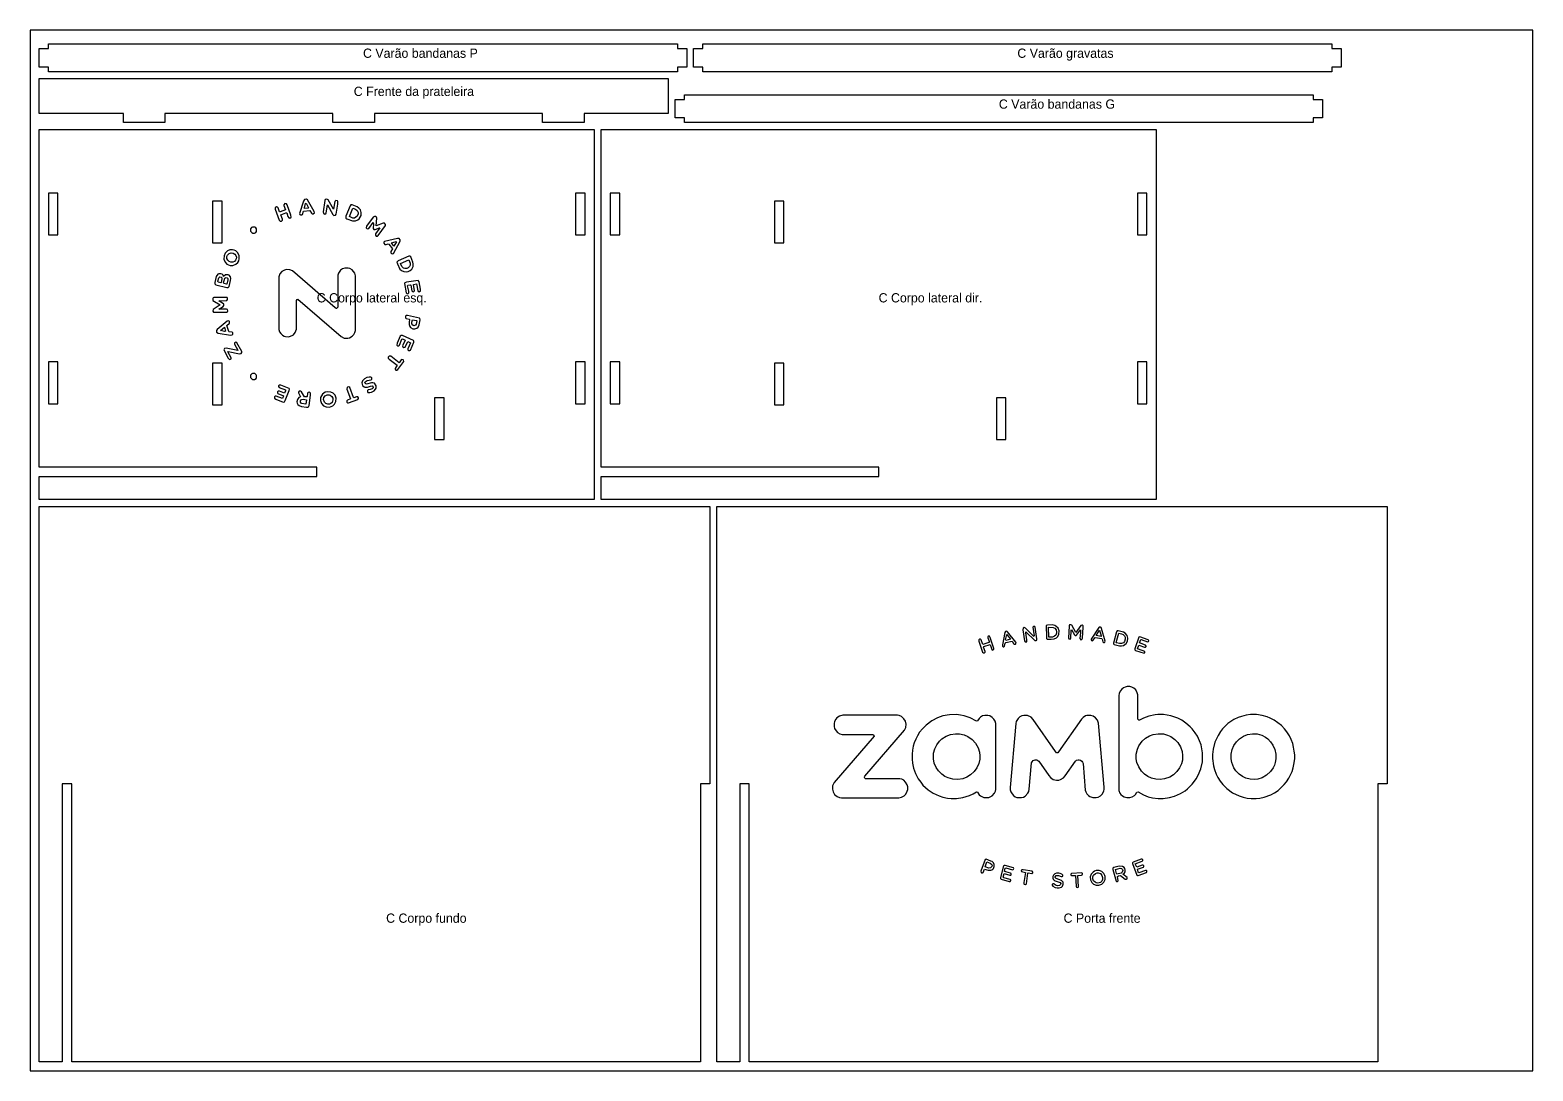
# Model space of a CAD drawing. Header units: millimetres. Extents: x 0 to 4200, y 0 to 900.
# Drawn here: x 0 to 1300, y 0 to 900 of the extents above; entities that cross this region are included whole.
import ezdxf

# ---------------------------------------------------------------- set-up
doc = ezdxf.new("R2010")
doc.units = ezdxf.units.MM
for name, color, linetype in [('CORTE_EXTERNO', 1, 'Continuous'), ('CORTE_INTERNO', 5, 'Continuous'), ('ETIQUETAS_NAO_CORTAR', 8, 'Continuous'), ('GRAVACAO', 3, 'Continuous'), ('MESA_NAO_CORTAR', 8, 'Continuous')]:
    doc.layers.add(name, color=color, linetype=linetype)

msp = doc.modelspace()

# ---------------------------------------------------------------- linework, layer by layer
at = {"layer": 'CORTE_EXTERNO'}
for points in [[(8, 884), (16, 884), (16, 888), (560, 888), (560, 884), (568, 884), (568, 868), (560, 868), (560, 864), (16, 864), (16, 868), (8, 868), (8, 884)], [(574, 884), (582, 884), (582, 888), (1126, 888), (1126, 884), (1134, 884), (1134, 868), (1126, 868), (1126, 864), (582, 864), (582, 868), (574, 868), (574, 884)], [(479.3, 820), (443.3, 820), (443.3, 828), (298, 828), (298, 820), (262, 820), (262, 828), (116.7, 828), (116.7, 820), (80.7, 820), (80.7, 828), (8, 828), (8, 858), (552, 858), (552, 828), (479.3, 828), (479.3, 820)], [(558, 840), (566, 840), (566, 844), (1110, 844), (1110, 840), (1118, 840), (1118, 824), (1110, 824), (1110, 820), (566, 820), (566, 824), (558, 824), (558, 840)], [(8, 522.1), (8, 814), (488, 814), (488, 494), (8, 494), (8, 513.9), (248.2, 513.9), (248.2, 522.1), (8, 522.1)], [(494, 522.1), (494, 814), (974, 814), (974, 494), (494, 494), (494, 513.9), (734.1, 513.9), (734.1, 522.1), (494, 522.1)], [(8, 488), (588, 488), (588, 248.2), (579.9, 248.2), (579.9, 8), (36.1, 8), (36.1, 248.2), (27.9, 248.2), (27.9, 8), (8, 8), (8, 488)], [(594, 488), (1174, 488), (1174, 248.2), (1165.8, 248.2), (1165.8, 8), (622.1, 8), (622.1, 248.2), (613.9, 248.2), (613.9, 8), (594, 8), (594, 488)]]:
    msp.add_lwpolyline(points, close=True, dxfattribs=at)
at = {"layer": 'CORTE_INTERNO'}
for points in [[(24.1, 759.1), (15.9, 759.1), (15.9, 722.9), (24.1, 722.9), (24.1, 759.1)], [(471.9, 722.9), (480.1, 722.9), (480.1, 759.1), (471.9, 759.1), (471.9, 722.9)], [(510.1, 759.1), (501.9, 759.1), (501.9, 722.9), (510.1, 722.9), (510.1, 759.1)], [(957.9, 722.9), (966.1, 722.9), (966.1, 759.1), (957.9, 759.1), (957.9, 722.9)], [(157.9, 752.1), (157.9, 715.9), (166.1, 715.9), (166.1, 752.1), (157.9, 752.1)], [(643.9, 752.1), (643.9, 715.9), (652.1, 715.9), (652.1, 752.1), (643.9, 752.1)], [(15.9, 613.1), (15.9, 576.9), (24.1, 576.9), (24.1, 613.1), (15.9, 613.1)], [(157.9, 575.9), (166.1, 575.9), (166.1, 612.1), (157.9, 612.1), (157.9, 575.9)], [(480.1, 576.9), (480.1, 613.1), (471.9, 613.1), (471.9, 576.9), (480.1, 576.9)], [(501.9, 613.1), (501.9, 576.9), (510.1, 576.9), (510.1, 613.1), (501.9, 613.1)], [(643.9, 575.9), (652.1, 575.9), (652.1, 612.1), (643.9, 612.1), (643.9, 575.9)], [(966.1, 576.9), (966.1, 613.1), (957.9, 613.1), (957.9, 576.9), (966.1, 576.9)], [(358.1, 545.9), (358.1, 582.1), (349.9, 582.1), (349.9, 545.9), (358.1, 545.9)], [(844.1, 545.9), (844.1, 582.1), (835.9, 582.1), (835.9, 545.9), (844.1, 545.9)]]:
    msp.add_lwpolyline(points, close=True, dxfattribs=at)
at = {"layer": 'GRAVACAO'}
for points in [[(217.5, 734.7), (218.4, 735.6), (218.4, 736.4), (217, 740.1), (221.3, 741.9), (222.1, 741.9), (223.1, 738.7), (223.9, 737.6), (224.8, 737.5), (225.9, 738.2), (225.7, 739.9), (222.4, 748.9), (221.8, 749.7), (220.5, 749.9), (219.6, 748.9), (219.6, 748.2), (221, 744.5), (216.4, 742.7), (215.9, 742.8), (214.7, 746.2), (214.1, 747), (213.2, 747.1), (212.1, 746.3), (212.1, 745), (215.6, 735.6), (216.4, 734.7), (217.5, 734.7)], [(243.5, 741.6), (244.1, 741.1), (245, 741.1), (245.9, 742.1), (245.8, 743.1), (240, 753.1), (239, 753.7), (237.4, 753.4), (236.6, 752.2), (233.2, 741.3), (233.5, 740.4), (234, 740.1), (235.1, 740.1), (235.7, 740.5), (236.6, 743.3), (242.1, 743.9), (243.5, 741.6)], [(240.6, 746), (237.5, 745.7), (237.4, 746.3), (238.4, 749.9), (238.7, 750.2), (240.9, 746.3), (240.6, 746)], [(262, 740.5), (262.9, 739.8), (264.3, 739.9), (264.9, 740.7), (266.1, 749.4), (266.3, 751.7), (266, 752.3), (264.5, 752.6), (263.7, 751.9), (262.6, 745), (258, 753.1), (256.6, 753.8), (255.4, 753.5), (255, 752.6), (253.6, 742.8), (253.7, 741.4), (255.1, 740.8), (256.2, 741.6), (257.3, 748.8), (262, 740.5)], [(284.8, 736.9), (286.3, 739.6), (286.5, 742.4), (285.7, 744.5), (284.5, 746), (283, 747.1), (278.5, 748.9), (277.6, 748.8), (276.9, 747.9), (273.2, 739), (273.2, 737.5), (273.9, 736.9), (278.8, 735), (281.4, 735), (283.4, 735.8), (284.8, 736.9)], [(283.7, 741.1), (283, 739.2), (281.9, 738.1), (280.5, 737.5), (279.1, 737.5), (276.2, 738.7), (279.1, 745.9), (281.4, 745.1), (283, 743.9), (283.7, 742.2), (283.7, 741.1)], [(195.9, 725.8), (196, 728), (195.4, 729.1), (194.5, 729.7), (192.4, 729.7), (191.6, 729.2), (190.8, 728.1), (190.8, 726.1), (191.8, 724.9), (192.7, 724.5), (194.2, 724.5), (195.3, 725.1), (195.9, 725.8)], [(296.7, 728.3), (297.4, 727.7), (298.6, 727.7), (302.3, 729.1), (302.7, 728.9), (298.7, 723.7), (298.7, 722.6), (299.5, 721.9), (300.6, 721.9), (301.2, 722.3), (307.6, 730.9), (307.6, 732), (306.5, 732.9), (305.5, 732.9), (299.4, 730.6), (300, 737.5), (299.7, 738.2), (299, 738.7), (297.8, 738.8), (296.9, 738.1), (290.9, 730.3), (290.6, 728.9), (291.7, 728), (292.9, 728.3), (296.9, 733.5), (297.1, 732.4), (296.7, 728.3)], [(310.2, 715), (313.4, 710.8), (312.2, 708.4), (312.2, 707.5), (312.8, 706.7), (313.6, 706.6), (314.4, 706.9), (320.2, 717.6), (320.2, 718.5), (319.2, 719.7), (317.7, 719.9), (306.7, 717.1), (306.1, 716.5), (305.9, 715.7), (306.9, 714.7), (307.9, 714.7), (309.8, 715.3), (310.2, 715)], [(314.7, 713.1), (312.7, 715.9), (316.8, 717.1), (317, 716.8), (314.7, 713.1)], [(178.1, 697.5), (179.7, 699.1), (180.6, 700.6), (181, 702.1), (181, 704.7), (179.8, 707.5), (178.1, 709), (176.6, 709.8), (175.2, 710.1), (172.9, 709.9), (170.8, 709), (168.9, 707.2), (167.9, 704.9), (167.7, 701.8), (168.8, 699.2), (170.3, 697.7), (173.1, 696.4), (175.5, 696.4), (178.1, 697.5)], [(175.7, 707), (177.2, 706.1), (178, 705.2), (178.6, 703.5), (178.4, 702.1), (177.8, 700.9), (176.8, 699.8), (175.4, 699.2), (173.8, 699.2), (172.3, 699.8), (171.1, 700.9), (170.3, 702.4), (170.3, 704.3), (170.9, 705.5), (172.2, 706.7), (174, 707.3), (175.7, 707)], [(325.8, 690.9), (327.2, 691.2), (328.7, 692), (330.1, 693.2), (331.3, 695.7), (331.5, 697.8), (331.2, 699.4), (329.4, 703.8), (328.6, 704.4), (327.5, 704.4), (318.3, 700.4), (317.4, 699.4), (317.7, 698), (320, 693.4), (321.2, 692.2), (323.4, 691.1), (325.8, 690.9)], [(172.3, 678.4), (173.5, 683.4), (173.7, 685.1), (173.4, 686.7), (172.3, 688), (171.4, 688.5), (169.1, 688.5), (167.4, 687), (167, 688), (166.2, 688.8), (165.1, 689.3), (163.4, 689.3), (162.5, 688.8), (161.1, 687), (159.8, 681.6), (159.8, 680.7), (160.7, 679.8), (170.2, 677.5), (171.5, 677.5), (172.3, 678.4)], [(224.5, 634.9), (226.8, 635.8), (227.9, 636.6), (229.4, 638.4), (230.5, 641.3), (230.5, 666.3), (231.1, 667.1), (231.7, 667.2), (269.2, 634.9), (271.8, 633.7), (274.9, 633.5), (276.2, 633.8), (278.7, 635.2), (280.2, 636.9), (281, 638.4), (281.4, 640.3), (281.4, 687.4), (280.8, 689.7), (279.9, 691.2), (278.5, 692.6), (276.7, 693.7), (275.2, 694.2), (272.4, 694.2), (270.4, 693.5), (268.6, 692.3), (266.8, 689.9), (266.1, 688), (266.1, 660.3), (265.2, 659.3), (264.8, 659.3), (263.8, 659.9), (227.1, 691.7), (224.7, 692.8), (221.9, 692.9), (220.1, 692.5), (217.9, 691.2), (216.1, 689.1), (215.2, 686.5), (215.2, 641.2), (215.8, 639.2), (216.9, 637.5), (218.4, 636.1), (219.8, 635.4), (221.1, 634.9), (223.3, 634.8), (224.5, 634.9)], [(327.2, 694.5), (325.8, 693.8), (324.1, 693.7), (322.9, 694.2), (321.5, 695.5), (320.5, 698.1), (327.5, 701.3), (328.9, 698.4), (328.9, 696.8), (328.3, 695.5), (327.2, 694.5)], [(165.3, 686.3), (165.9, 685.7), (166, 685), (165.3, 681.6), (165, 681.4), (162.7, 682.1), (162.5, 682.8), (163.4, 685.9), (164.2, 686.5), (165.3, 686.3)], [(170.5, 685.9), (171.1, 685.3), (171.2, 684.1), (170.3, 680.4), (170, 680.2), (167.6, 680.8), (167.4, 681.3), (168.6, 685.4), (169.6, 686), (170.5, 685.9)], [(327.5, 674.3), (326.6, 678.8), (326.8, 679.3), (329, 679.8), (329.5, 679.5), (330.3, 674.6), (330.7, 673.9), (331.8, 673.8), (332.6, 674.6), (331.8, 680.1), (334.4, 680.5), (335.5, 674.6), (336.5, 673.8), (337.5, 674.1), (337.8, 674.6), (337.8, 676.1), (336.7, 682.4), (335.8, 683.4), (325.5, 681.9), (324.3, 681.4), (324, 681), (325.2, 672.7), (326.1, 672), (327.1, 672.1), (327.5, 672.7), (327.5, 674.3)], [(158.4, 658.5), (158.2, 656.8), (158.8, 656), (170.2, 656), (170.9, 656.5), (171.2, 657.3), (170.8, 658.5), (170, 658.8), (163.4, 658.8), (167, 661.1), (167.7, 661.9), (167.7, 662.9), (167.4, 663.4), (163.3, 666), (170.3, 666.3), (170.9, 666.9), (170.9, 668.1), (170.5, 668.7), (159, 668.7), (158.4, 668.4), (158.1, 668), (158.2, 666.1), (164.4, 662.5), (158.4, 658.5)], [(327.8, 647.5), (327.8, 645.3), (328.4, 643.6), (329.2, 642.7), (331, 641.8), (332.7, 641.7), (334.6, 642.3), (335.6, 643.2), (336.5, 645), (337.5, 649.5), (337.3, 650.5), (336.9, 651), (326.6, 653.1), (325.5, 653.1), (324.9, 652.7), (324.8, 651.1), (325.4, 650.5), (328, 650.1), (328.3, 649.8), (327.8, 647.5)], [(175.4, 638.1), (174.8, 638.7), (172.2, 639.1), (171.9, 639.4), (170.3, 644.6), (172.6, 646.7), (172.5, 648.1), (171.9, 648.5), (170.6, 648.4), (161.9, 641.2), (161.3, 640.3), (161.4, 638.7), (162.8, 637.8), (173.5, 636.3), (174.9, 636.4), (175.4, 637.1), (175.4, 638.1)], [(168.2, 643), (169.2, 639.7), (168.2, 639.5), (164.7, 640.1), (168.2, 643)], [(334.1, 645.6), (333.3, 644.7), (332.1, 644.4), (331.2, 644.7), (330.3, 645.9), (330.3, 647.5), (330.9, 649.5), (334.3, 648.8), (334.7, 648.5), (334.1, 645.6)], [(174, 615.8), (174.1, 616.6), (171.2, 621.8), (171.4, 622.1), (181.2, 620.1), (182.6, 620.2), (183.3, 621.1), (183.2, 622.1), (178.9, 629.6), (178.1, 630), (176.9, 629.6), (176.8, 628.3), (179.8, 623.1), (179.7, 623), (169.6, 625), (168.2, 624.7), (167.6, 623.6), (171.5, 616.2), (172.3, 615.3), (172.8, 615.2), (173.5, 615.3), (174, 615.8)], [(322.3, 632.9), (324.5, 631.9), (322.3, 627), (322.5, 626.2), (323.2, 625.6), (324.5, 625.9), (326.8, 630.8), (329.2, 629.7), (326.8, 624.4), (326.8, 623.6), (327.4, 622.8), (328.4, 622.8), (329, 623.3), (332.1, 630.2), (332.1, 630.9), (331.8, 631.6), (322.2, 636), (320.9, 636), (320.2, 635.2), (317.6, 629.4), (317.3, 627.6), (317.9, 627), (318.9, 627), (319.6, 627.6), (321.7, 632.6), (322.3, 632.9)], [(315.7, 607.5), (315.7, 606.9), (316.5, 606), (317.4, 606), (318.2, 606.6), (323.2, 613.5), (323.1, 614.6), (322.6, 615), (321.7, 615.2), (321.1, 614.9), (319.2, 612.4), (312.1, 617.9), (310.7, 618.1), (309.9, 617.3), (309.9, 616.2), (310.5, 615.5), (317.6, 610.3), (315.7, 607.5)], [(195.6, 598.8), (196, 599.7), (196, 601.4), (195.7, 602), (194.5, 603.1), (192.4, 603.1), (191.8, 602.8), (190.8, 601.6), (190.8, 599.6), (191.8, 598.3), (192.7, 597.9), (194.2, 597.9), (195.6, 598.8)], [(289.6, 591.3), (291.9, 591.3), (294.6, 592.2), (296, 592.4), (296.9, 591.3), (296.7, 590.7), (295.8, 589.8), (294.1, 589.2), (292.5, 589), (291.9, 588.4), (291.9, 587.3), (292.3, 586.7), (294, 586.6), (295.4, 586.9), (297.7, 588.1), (298.9, 589.5), (299.4, 590.5), (299.4, 592.5), (297.8, 594.7), (296.6, 595.1), (295.4, 595.1), (290.9, 593.9), (290.5, 594.1), (289.7, 595), (290, 595.9), (291.7, 597.1), (295.1, 597.6), (295.7, 598.2), (295.7, 599.3), (295.4, 599.7), (294.8, 600), (293.4, 600), (291.2, 599.6), (289.3, 598.5), (287.6, 596.7), (287.1, 595.1), (287.3, 593.9), (287.7, 592.8), (288.9, 591.6), (289.6, 591.3)], [(224.2, 588.4), (224.4, 589.6), (224, 590.2), (216.9, 593.1), (215.6, 593.1), (215, 592.4), (215, 591.8), (215.5, 591), (221.1, 588.8), (221.1, 588.1), (220.2, 586.1), (215.8, 587.9), (214.7, 587.9), (214.1, 587.3), (214.1, 586.2), (214.4, 585.8), (219.3, 583.8), (218.4, 581.3), (212.9, 583.5), (212.3, 583.5), (211.5, 582.9), (211.5, 581.7), (212.6, 580.9), (219, 578.4), (220.1, 578.6), (220.8, 579.7), (224.2, 588.4)], [(240.9, 574.3), (241.3, 575.4), (242.6, 584.4), (242.6, 586.1), (241.6, 586.9), (240.6, 586.7), (240, 585.9), (239.7, 583.2), (239.4, 582.9), (237.4, 583), (234.8, 587.3), (233.8, 587.9), (232.8, 587.8), (232.2, 587), (232.2, 586.4), (234, 583), (232.5, 582.3), (231.2, 580.6), (230.9, 578.6), (231.1, 577.5), (231.7, 576.3), (232.8, 575.4), (234.8, 574.6), (239.2, 574), (240.4, 574), (240.9, 574.3)], [(258.9, 574), (261.9, 575.1), (263.4, 576.4), (264.6, 578.9), (264.8, 581.7), (263.8, 584.3), (262.3, 585.9), (260.3, 587), (257.4, 587.3), (255.4, 586.9), (253, 585.3), (251.3, 582.4), (251.1, 579.7), (252.1, 577.1), (253.7, 575.2), (256, 574.2), (258.9, 574)], [(283.4, 583), (282.5, 583), (280.2, 582.1), (279.8, 582.3), (276.5, 591), (275.8, 591.4), (274.7, 591.3), (274.2, 590.8), (274.1, 589.6), (277.3, 581.2), (274.6, 580.1), (273.9, 579.5), (273.9, 578.3), (274.7, 577.7), (275.5, 577.7), (283.4, 580.6), (284.2, 581.5), (284.2, 582.1), (283.4, 583)], [(238.6, 576.6), (234.9, 577.2), (233.8, 578.3), (233.8, 579.5), (234.9, 580.7), (236.3, 580.9), (239.2, 580.3), (238.6, 576.6)], [(258.8, 584.7), (259.7, 584.4), (261.1, 583.2), (261.9, 581.7), (262, 580.3), (261.2, 578.1), (260.3, 577.2), (259.1, 576.6), (257.6, 576.4), (255.9, 577.1), (254.7, 578.3), (253.9, 580.6), (254.2, 582.3), (255.3, 583.8), (257, 584.7), (258.8, 584.7)], [(841.1, 367.2), (841.6, 366.7), (842.4, 366.7), (842.9, 367.2), (843.4, 370), (844, 370.4), (849.4, 371.6), (850.8, 369.6), (851.5, 369), (852.4, 369.1), (852.9, 369.9), (852.6, 370.7), (845.6, 379.8), (844.9, 380.2), (843.8, 380), (843.1, 379.2), (841.1, 368.3), (841.1, 367.2)], [(844.9, 377.5), (848.1, 373.3), (844, 372.2), (843.9, 372.9), (844.9, 377.5)], [(868.3, 375.7), (861, 382.9), (859.9, 383.3), (859, 382.8), (858.8, 381.4), (860.2, 371.9), (860.7, 371), (861.6, 370.8), (862.2, 371.3), (862.2, 372.7), (861.3, 378.9), (861.4, 379.6), (869.1, 372.2), (870.3, 372.1), (870.8, 372.4), (870.9, 373.5), (869.4, 383.7), (869.1, 384.2), (868, 384.3), (867.4, 383.6), (868.5, 376.2), (868.3, 375.7)], [(879, 385.1), (878.8, 384.6), (879.2, 375.3), (879.3, 373.8), (879.8, 373.2), (883.3, 373.2), (885.8, 373.5), (887.8, 374.5), (889, 375.7), (890, 377.7), (890.1, 380.6), (889.3, 382.8), (887.4, 384.6), (886.5, 385.1), (884.5, 385.6), (880.1, 385.4), (879, 385.1)], [(888, 379.4), (887.9, 378.4), (887.3, 376.9), (886.2, 375.8), (884.3, 375.1), (881.3, 375.1), (880.9, 383.4), (881.1, 383.6), (885.1, 383.5), (886.5, 382.8), (887.6, 381.4), (888, 379.4)], [(899.6, 373.4), (900.3, 374.1), (900.6, 380.7), (900.8, 381.7), (903.5, 377.2), (904.1, 376.6), (904.8, 376.6), (905.2, 376.8), (908.5, 381.3), (908.6, 379), (908.2, 373.8), (909, 372.9), (909.9, 373), (910.4, 374.1), (910.9, 383.7), (910.8, 384.8), (910.2, 385.3), (909, 385.2), (904.6, 379.2), (901.1, 385.3), (900.4, 385.8), (899.2, 385.7), (898.7, 384.8), (898.3, 374.1), (898.5, 373.6), (899.6, 373.4)], [(918.1, 372.2), (918.6, 371.9), (919.4, 372.1), (921.3, 374.7), (927, 373.9), (927.3, 373.4), (927.9, 371), (928.4, 370.5), (929.3, 370.5), (929.8, 370.8), (929.9, 371.7), (926.8, 382.5), (926.4, 383.4), (925.9, 383.6), (924.9, 383.6), (924.4, 383.4), (918, 373.4), (917.8, 372.7), (918.1, 372.2)], [(925.1, 381.1), (926.6, 376.2), (926.5, 375.7), (922.3, 376.4), (925.1, 381.1)], [(942.5, 367.6), (944.2, 367.6), (945.7, 367.9), (947, 368.7), (948.1, 369.6), (949.2, 371.6), (949.6, 374.1), (949, 376.4), (947.4, 378.4), (945.8, 379.4), (941.3, 380.6), (940.4, 380.6), (939.7, 379.8), (937.3, 370), (937.3, 369.3), (937.7, 368.8), (942.5, 367.6)], [(947.4, 373.4), (946.7, 371.3), (945.7, 370.2), (944.1, 369.5), (942.3, 369.5), (939.9, 370.1), (939.6, 370.4), (941.7, 378.5), (944.2, 377.9), (945.6, 377.3), (946.7, 376.2), (947.3, 375), (947.4, 373.4)], [(829.4, 370.4), (824.2, 368.7), (822.6, 372.9), (822.1, 373.3), (821.4, 373.3), (820.8, 372.7), (820.8, 371.7), (824, 362.1), (824.8, 361.4), (825.5, 361.4), (826.1, 362), (826.1, 362.8), (824.8, 366.5), (825.1, 367), (830.4, 368.7), (832, 364.3), (832.9, 363.9), (833.8, 364.6), (833.8, 365.4), (830.6, 374.7), (829.9, 375.8), (828.9, 375.8), (828.4, 375.3), (828.4, 374.4), (829.8, 370.6), (829.4, 370.4)], [(963.7, 361.1), (964.4, 361.7), (964.4, 362.5), (964.2, 362.8), (958.8, 364.6), (958, 365.1), (959.1, 368.2), (964.1, 366.5), (964.8, 366.5), (965.3, 367), (965.4, 367.4), (964.9, 368.2), (959.7, 370.1), (960.8, 373), (961.2, 373), (966.5, 371.1), (967.5, 371.2), (967.8, 372.2), (967.2, 372.9), (959.9, 375.3), (959.2, 375), (955.7, 365), (955.7, 364.2), (956.3, 363.5), (963.7, 361.1)], [(941.7, 324.5), (941.7, 243.8), (941.9, 242.4), (942.8, 240.3), (943.6, 239.1), (945.1, 237.8), (946.3, 237), (948.6, 236.3), (951.3, 236.3), (953.4, 236.9), (955.3, 238.1), (956.3, 239.1), (957.5, 240.9), (958.6, 241.2), (963, 238.7), (967.1, 237.1), (971, 236.2), (975.9, 235.6), (980.1, 235.6), (985.6, 236.3), (990, 237.5), (995.2, 239.8), (999.1, 242.3), (1001.2, 243.8), (1005.3, 247.9), (1006.5, 249.3), (1008.8, 252.6), (1010.5, 255.6), (1012.7, 261.1), (1014.1, 267.4), (1014.3, 270.7), (1014.2, 275), (1013.7, 278.5), (1012.9, 282), (1011.6, 285.4), (1009.7, 289.5), (1007.9, 292.4), (1005.3, 295.7), (1003.5, 297.6), (999.8, 300.8), (996.2, 303.2), (992.7, 305), (986.7, 307.1), (980.4, 308.1), (975.5, 308.1), (973.1, 307.8), (967.8, 306.7), (963.2, 305), (959.8, 303.2), (959, 303.2), (958.2, 304.1), (958.2, 325.1), (957.7, 327), (956.4, 329.4), (954.7, 330.9), (953.1, 331.8), (951.4, 332.3), (948.9, 332.3), (947.4, 331.9), (945.8, 331.2), (944.4, 330.1), (942.9, 328.3), (942.1, 326.4), (941.7, 324.5)], [(695.9, 296), (697.2, 294), (698.5, 292.6), (700.6, 291.4), (702.4, 290.9), (729, 290.9), (729.9, 290.4), (730.1, 289.5), (695.6, 249.4), (694.2, 246.6), (694, 243.7), (694.6, 241.3), (695.9, 239.1), (698.1, 237.3), (700.2, 236.4), (701.8, 236.2), (751.5, 236.2), (753.9, 236.7), (756.2, 238), (757.5, 239.3), (758.8, 241.8), (759.2, 243.4), (759.2, 245.7), (758.7, 247.5), (757.4, 249.8), (755.8, 251.3), (754.1, 252.2), (752.3, 252.7), (722.8, 252.7), (722.2, 253), (721.7, 253.7), (721.7, 254.2), (722.1, 254.8), (756.5, 294.6), (757.6, 297), (757.9, 299.9), (757.3, 302.4), (755.9, 304.5), (753.7, 306.4), (751.7, 307.2), (750.2, 307.5), (703, 307.5), (700.2, 306.7), (698, 305.3), (697, 304.2), (695.9, 302.2), (695.5, 300.5), (695.5, 297.9), (695.9, 296)], [(766.1, 287), (764.8, 283.7), (764, 280.9), (763.2, 277.4), (762.9, 274), (762.9, 269.6), (763.2, 266.2), (764.2, 261.7), (765.8, 257.3), (768.2, 252.7), (770.4, 249.6), (772.3, 247.2), (776.8, 243.1), (781.2, 240.2), (786.5, 237.8), (789.5, 236.8), (793.5, 235.9), (796.9, 235.6), (801.3, 235.6), (806.8, 236.3), (812.7, 238.1), (815.7, 239.5), (818.6, 241.2), (819.4, 241), (821, 238.8), (822.1, 237.9), (825.1, 236.4), (829.2, 236.4), (832.2, 237.9), (834.3, 240.2), (835, 241.8), (835.4, 243.4), (835.4, 300.3), (834.8, 302.5), (833.7, 304.3), (832.3, 305.6), (830.3, 306.9), (828.5, 307.3), (825.8, 307.3), (824, 306.9), (822.1, 305.8), (821, 304.8), (819.4, 302.6), (818.6, 302.5), (813.3, 305.3), (807.9, 307.1), (804.8, 307.7), (801.4, 308.1), (795.3, 307.9), (789.5, 306.9), (785, 305.3), (779.9, 302.6), (775, 298.9), (772, 295.9), (769.5, 292.9), (767.6, 289.8), (766.1, 287)], [(847.9, 243), (848.4, 241.3), (849.4, 239.6), (850.7, 238.1), (852.2, 237.1), (853.6, 236.5), (854.7, 236.3), (857.5, 236.3), (859.2, 236.8), (860.8, 237.6), (863.1, 240.1), (863.8, 241.5), (864.3, 243.5), (866.3, 266.3), (866.7, 267.4), (867.8, 268.5), (869.5, 269.1), (870.9, 269), (872.6, 267.9), (881.2, 255.5), (882.8, 253.6), (885, 252.1), (887.9, 251.4), (890, 251.5), (891.3, 251.9), (894, 253.4), (895.5, 255.2), (904.3, 267.9), (905.2, 268.7), (906.5, 269.1), (907.5, 269.1), (908.7, 268.8), (909.9, 267.8), (910.4, 267.1), (910.8, 265.9), (912.7, 242.9), (913.2, 241.3), (914.1, 239.7), (915.5, 238.1), (916.7, 237.3), (919.4, 236.3), (922.3, 236.3), (924, 236.8), (925.8, 237.8), (927.3, 239.2), (928.8, 241.9), (929.2, 243.7), (929.2, 245.3), (924.3, 300.6), (923.3, 303.3), (921.6, 305.4), (919.5, 306.7), (917.5, 307.3), (914.1, 307.2), (913, 306.9), (910.9, 305.6), (909.6, 304.3), (889.7, 275.8), (888.9, 275), (888, 275), (886.9, 276.2), (867.7, 303.8), (865.9, 305.8), (862.9, 307.2), (859.5, 307.3), (858, 307), (856.3, 306.1), (854.7, 304.8), (853.1, 302.2), (852.6, 300.5), (847.8, 245.1), (847.9, 243)], [(1036.2, 300.3), (1031.6, 295.8), (1029.8, 293.5), (1027.6, 290.1), (1024.9, 284.2), (1023.3, 278.1), (1022.8, 273.5), (1022.8, 270.1), (1023.7, 263.7), (1024.5, 260.5), (1026, 256.7), (1027.5, 253.8), (1029.5, 250.5), (1031.8, 247.6), (1035.2, 244.2), (1040.2, 240.6), (1045.9, 237.8), (1049.4, 236.7), (1052.9, 235.9), (1056.2, 235.6), (1060.5, 235.6), (1063.8, 235.9), (1067.4, 236.7), (1073.3, 238.8), (1076.5, 240.6), (1079.5, 242.6), (1083.2, 245.8), (1084.9, 247.6), (1086.8, 250), (1088.9, 253.2), (1091.6, 258.8), (1092.7, 262.2), (1093.5, 266.3), (1093.9, 270.2), (1093.9, 273.4), (1093.6, 276.4), (1093, 280), (1092.2, 283.1), (1090.8, 286.7), (1089.3, 289.8), (1087.2, 293.1), (1085, 295.9), (1082.4, 298.6), (1079.4, 301.1), (1076.1, 303.3), (1072.8, 305), (1070.2, 306.1), (1065.9, 307.3), (1060.9, 308.1), (1055.8, 308.1), (1052, 307.6), (1048, 306.6), (1045, 305.5), (1041.4, 303.8), (1036.2, 300.3)], [(814.9, 286.5), (817.7, 283.5), (820, 279.5), (821.3, 275.6), (821.6, 272.5), (821.5, 269.6), (820.6, 265.7), (818.9, 262), (816.6, 258.8), (813.6, 256), (810.2, 253.9), (806.9, 252.7), (802.4, 252), (798.3, 252.2), (794.2, 253.3), (791.4, 254.7), (788.6, 256.6), (785.8, 259.4), (783.8, 262.5), (782.2, 266.2), (781.5, 269.9), (781.6, 274.7), (782.6, 278.5), (784.3, 282), (786.6, 285.1), (788.8, 287.1), (792.5, 289.6), (796.1, 290.9), (800.4, 291.6), (803.9, 291.5), (808.1, 290.6), (811.2, 289.2), (814.9, 286.5)], [(990.2, 286.7), (992.8, 284), (995.2, 280.1), (996.6, 276.2), (997, 272.7), (996.8, 268.7), (995.9, 265.4), (994.4, 262), (992.1, 258.8), (989, 256), (985.8, 254.1), (981.3, 252.5), (977.5, 252), (973.8, 252.2), (970, 253.2), (966.9, 254.7), (964.1, 256.6), (961.4, 259.3), (959, 262.9), (957.5, 266.7), (956.9, 270), (956.9, 273.8), (957.9, 278.1), (959.2, 281.2), (960.4, 283.1), (962, 285.1), (964.8, 287.6), (968.2, 289.7), (971.5, 290.9), (975.8, 291.6), (980.3, 291.4), (983.9, 290.4), (986.8, 289.1), (990.2, 286.7)], [(1073.1, 284.7), (1075.1, 281.8), (1076.8, 277.9), (1077.7, 273.8), (1077.7, 269.9), (1077.1, 266.6), (1076.4, 264.4), (1075.3, 262.1), (1073, 258.8), (1069.5, 255.6), (1065.7, 253.4), (1062.1, 252.4), (1059.2, 252), (1055.3, 252.2), (1051.7, 253.2), (1048.9, 254.5), (1045.9, 256.6), (1043.1, 259.5), (1041.4, 262.1), (1040.4, 264.4), (1039.6, 266.6), (1039, 270), (1039, 273.8), (1039.9, 277.9), (1041.4, 281.5), (1043.6, 284.7), (1046.1, 287.1), (1049.5, 289.5), (1053.1, 290.9), (1057.3, 291.6), (1061.5, 291.4), (1065.4, 290.3), (1068.7, 288.6), (1070.6, 287.1), (1073.1, 284.7)], [(826.2, 182.8), (822.5, 172.7), (822.6, 171.6), (823.1, 171.2), (823.9, 171.2), (824.4, 171.7), (825.5, 174.6), (828.9, 173.5), (831, 173.5), (831.8, 173.8), (832.9, 174.5), (833.4, 175.1), (834.1, 176.9), (834.1, 178.4), (833.4, 180), (832.2, 181.1), (831.2, 181.5), (827.1, 183), (826.2, 182.8)], [(957.4, 169.4), (958, 169), (958.5, 169), (965.8, 171.7), (966.1, 172.3), (966, 172.9), (965.7, 173.3), (964.9, 173.4), (959.1, 171.2), (958.6, 172.1), (957.9, 174.4), (963.1, 176.3), (963.5, 176.8), (963.5, 177.4), (962.9, 178), (962.1, 178), (957.3, 176.2), (956, 179.2), (962, 181.4), (962.5, 182), (962.5, 182.5), (962, 183.1), (961, 183.1), (954.1, 180.6), (953.7, 180), (953.7, 179.4), (957.4, 169.4)], [(832, 176.9), (830.9, 175.6), (829.4, 175.3), (826.1, 176.6), (827.7, 180.7), (830.6, 179.7), (831.8, 178.6), (832.1, 177.9), (832, 176.9)], [(846.9, 163.9), (847.8, 163.9), (848.4, 164.6), (848.3, 165.2), (847.9, 165.6), (842.2, 167.1), (841.6, 167.4), (842.5, 170.6), (847.4, 169.3), (848.3, 169.3), (848.7, 169.7), (848.7, 170.6), (848.1, 171.1), (844, 172.1), (842.9, 172.5), (843.6, 175.3), (844, 175.6), (849.7, 174), (850.4, 174.1), (850.8, 174.5), (850.9, 175.1), (850.6, 175.7), (843.5, 177.7), (842.5, 177.7), (842.1, 177.3), (839.4, 167.3), (839.4, 166.3), (840, 165.7), (846.9, 163.9)], [(859.7, 161.7), (859.9, 161.4), (861, 161.1), (861.8, 161.8), (863.2, 171.1), (863.5, 171.3), (866.5, 170.7), (867.4, 171.2), (867.5, 171.9), (866.9, 172.7), (859.1, 174), (858, 174), (857.4, 173.3), (857.7, 172.3), (861.2, 171.6), (859.7, 162.8), (859.7, 161.7)], [(884.8, 166.6), (885, 165.9), (885.8, 164.9), (886.7, 164.4), (891, 162.9), (891.6, 162), (891.4, 161.2), (890.4, 160.3), (888.6, 160.1), (887.1, 160.6), (885.5, 161.7), (884.8, 161.7), (884.1, 161.1), (884.1, 160.5), (884.8, 159.8), (886.8, 158.7), (888.5, 158.3), (890.1, 158.3), (892.2, 159), (893, 159.9), (893.6, 161.5), (893.5, 163.1), (893.1, 163.8), (892.1, 164.8), (887.6, 166.3), (886.8, 167.2), (886.8, 167.9), (887.6, 168.9), (888.2, 169.1), (889.6, 169.1), (891.9, 168), (892.8, 168), (893.3, 168.5), (893.3, 169.4), (892.4, 170.1), (891.1, 170.7), (890, 171), (887.9, 171), (886.5, 170.5), (885.2, 169.4), (884.8, 168.2), (884.8, 166.6)], [(903.7, 169.1), (904.3, 168.9), (904.8, 159.4), (905.3, 158.8), (906.2, 158.7), (906.9, 159.3), (906.4, 169.1), (909.6, 169.4), (910.1, 169.6), (910.3, 170), (910.3, 170.7), (909.7, 171.3), (900.8, 170.8), (900.2, 170.2), (900.3, 169.4), (900.9, 168.9), (903.7, 169.1)], [(917.2, 165.2), (918.3, 162.9), (920, 161.4), (922.2, 160.5), (924.5, 160.5), (927, 161.4), (928.9, 163.2), (929.9, 165.4), (929.9, 168.2), (929.6, 169.1), (928.8, 170.7), (927.1, 172.3), (924.9, 173.2), (922.3, 173.2), (920.8, 172.7), (919.5, 171.9), (917.8, 170), (917.1, 167.8), (917.2, 165.2)], [(927.7, 165.5), (927, 164), (925.8, 162.9), (923.7, 162.3), (922.2, 162.6), (921.3, 163.1), (919.9, 164.5), (919.3, 166.1), (919.3, 167.8), (919.9, 169.4), (921.5, 170.8), (923, 171.3), (924, 171.3), (925.9, 170.6), (927.2, 169.1), (927.8, 167.3), (927.7, 165.5)], [(936.7, 174.1), (939.4, 164.2), (939.9, 163.8), (940.7, 163.8), (941.3, 164.5), (940.5, 168.2), (941.6, 168.7), (943.1, 169), (947.4, 165.7), (948.3, 165.7), (948.9, 166.2), (948.9, 167.2), (945.3, 170), (946.8, 171.3), (947.2, 172.2), (947.3, 173.5), (946.9, 175), (946.3, 176), (944.9, 176.9), (942.2, 177), (937.4, 175.8), (936.7, 175.2), (936.7, 174.1)], [(943.8, 171.1), (940.1, 170.1), (939.7, 170.7), (938.9, 174.1), (942.9, 175.2), (944.2, 174.9), (944.9, 174.3), (945.2, 173.2), (944.7, 171.8), (943.8, 171.1)]]:
    msp.add_lwpolyline(points, close=True, dxfattribs=at)
at = {"layer": 'MESA_NAO_CORTAR'}
msp.add_lwpolyline([(0, 0), (1300, 0), (1300, 900), (0, 900)], close=True, dxfattribs=at)

# ---------------------------------------------------------------- texts
at = {"layer": 'ETIQUETAS_NAO_CORTAR'}
for s, p in [('C Varão bandanas P', (288, 876)), ('C Varão gravatas', (854, 876)), ('C Frente da prateleira', (280, 843)), ('C Varão bandanas G', (838, 832)), ('C Corpo lateral esq.', (248, 664.5)), ('C Corpo lateral dir.', (734, 664.5)), ('C Corpo fundo', (308, 128.1)), ('C Porta frente', (894, 128.1))]:
    msp.add_text(s, height=8, dxfattribs=at).set_placement(p)

doc.saveas('drawing.dxf')
